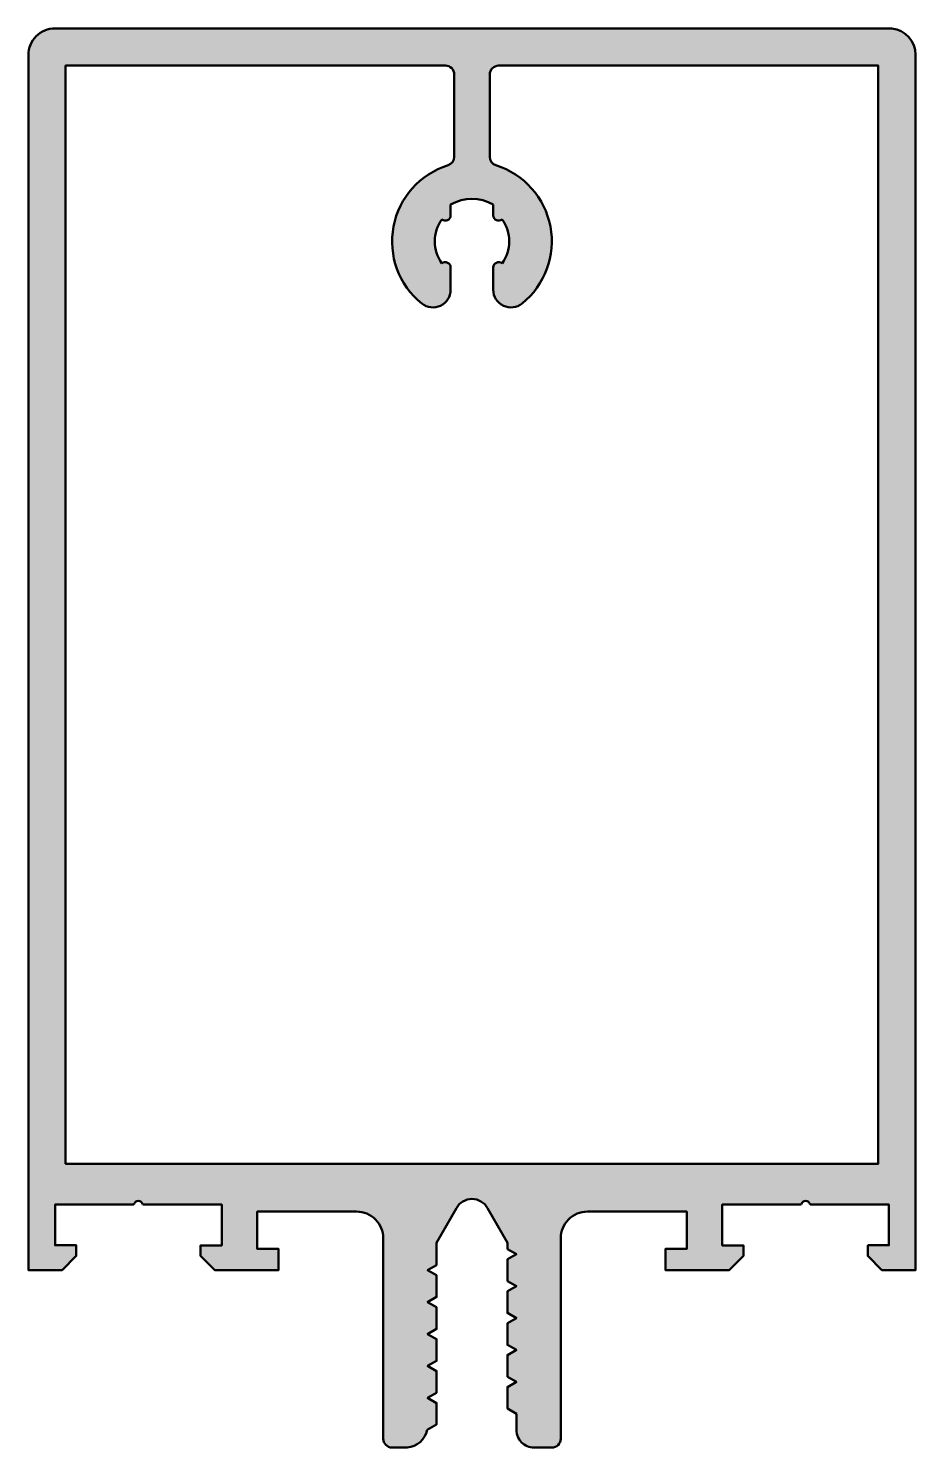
# Model space of a CAD drawing. Extents: x -25 to 25, y -16 to 64.
import ezdxf

# ---------------------------------------------------------------- set-up
doc = ezdxf.new("R2010")
doc.units = 0
doc.layers.add('0S-Alu contour', color=7, linetype='Continuous', lineweight=50)
doc.layers.add('0S-Alu hatch', color=252, linetype='Continuous', lineweight=25)

# ---------------------------------------------------------------- blocks, each defined once
blk = doc.blocks.new('322400__9361F1C8_C79E_4A4D_8A5B_5038B9D3512D_')
at = {"layer": '0S-Alu hatch'}
h = blk.add_hatch(color=256, dxfattribs=at)
edge = h.paths.add_edge_path()
edge.add_line((22.30146026611328, -4.600166320800781), (22.30146026611327, -5.200164794921875))
edge.add_line((22.30146026611327, -5.200164794921875), (23.10145950317383, -6.000167846679687))
edge.add_line((23.10145950317383, -6.000167846679687), (25.0003662109375, -6.000167846679687))
edge.add_line((25.0003662109375, -6.000167846679687), (25.0003662109375, 62.50799572467804))
edge.add_arc((23.49702435702005, 62.50522894348003), 1.503344399935738, 0.105448209320866, 83.8780453608382)
edge.add_line((23.6573486328125, 63.99999999999998), (-23.49963760375977, 64))
edge.add_arc((-23.49903864846318, 62.49903707170723), 1.500963047798525, 90.02286372843919, 180.0861388564201)
edge.add_line((-24.99999999999998, 62.49678051471715), (-25, -6.000167846679694))
edge.add_line((-25, -6.000167846679694), (-23.10101008415222, -6.000167846679687))
edge.add_line((-23.10101008415222, -6.000167846679687), (-22.30101013183594, -5.200164794921903))
edge.add_line((-22.30101013183594, -5.200164794921903), (-22.30101013183594, -4.600166320800781))
edge.add_line((-22.30101013183594, -4.600166320800781), (-23.5, -4.600166320800781))
edge.add_line((-23.5, -4.600166320800781), (-23.5, -2.299797058105454))
edge.add_line((-23.5, -2.299797058105454), (-19.05004262924194, -2.299797058105454))
edge.add_ellipse((-18.80101919174194, -2.354320674985757), major_axis=(-0.2549225318053044, 0), ratio=1, start_angle=192.3500084610745, end_angle=347.64999153892546, ccw=False)
edge.add_line((-18.55199575424194, -2.299797058105454), (-14.0999755859375, -2.299797058105454))
edge.add_line((-14.0999755859375, -2.299797058105454), (-14.0999755859375, -4.601173400878892))
edge.add_line((-14.0999755859375, -4.601173400878892), (-15.2989501953125, -4.601173400878892))
edge.add_line((-15.2989501953125, -4.601173400878892), (-15.2989501953125, -5.200164794921875))
edge.add_line((-15.2989501953125, -5.200164794921875), (-14.49895095825197, -6.000167846679687))
edge.add_line((-14.49895095825197, -6.000167846679687), (-10.89997100830078, -6.000167846679687))
edge.add_line((-10.89997100830078, -6.000167846679687), (-10.89997100830078, -4.800155639648437))
edge.add_line((-10.89997100830078, -4.800155639648437), (-12.09996795654297, -4.800155639648451))
edge.add_line((-12.09996795654297, -4.800155639648451), (-12.09996795654297, -2.699844360351562))
edge.add_line((-12.09996795654297, -2.699844360351562), (-6.499870300292968, -2.699844360351562))
edge.add_ellipse((-6.499102161806634, -4.199076221865222), major_axis=(-1.499232058293327, 0), ratio=1, start_angle=179.9706442408016, end_angle=270.0293557591906, ccw=False)
edge.add_line((-4.999870300292975, -4.199844360351768), (-4.999870300292968, -15.50016784667967))
edge.add_arc((-4.499674670978836, -15.50003827924068), 0.5001956460952873, 180.0148415276547, 269.0686711436289)
edge.add_line((-4.507804870605487, -16.00016784667967), (-3.658134460449218, -16.00016784667966))
edge.add_arc((-3.754574467526038, -14.74878270757509), 1.255095789705602, 274.4068805745305, 348.4307022420651)
edge.add_line((-2.524978637695237, -15.00049591064445), (-2.000175476074218, -14.69639096970546))
edge.add_line((-2.000175476074218, -14.69639096970546), (-2.000175476074218, -13.48925695485658))
edge.add_line((-2.000175476074218, -13.48925695485658), (-2.499931335449225, -13.20049285888673))
edge.add_line((-2.499931335449225, -13.20049285888673), (-2.000175476074218, -12.91160676710103))
edge.add_line((-2.000175476074218, -12.91160676710103), (-2.000175476074218, -11.68925390309876))
edge.add_line((-2.000175476074218, -11.68925390309876), (-2.499931335449222, -11.40048980712889))
edge.add_line((-2.499931335449222, -11.40048980712889), (-2.000175476074215, -11.11160371534323))
edge.add_line((-2.000175476074215, -11.11160371534323), (-2.000175476074215, -9.888404510024998))
edge.add_line((-2.000175476074215, -9.888404510024998), (-2.499931335449225, -9.600494384765597))
edge.add_line((-2.499931335449225, -9.600494384765597), (-2.000175476074215, -9.311730288795744))
edge.add_line((-2.000175476074215, -9.311730288795744), (-2.000175476074218, -8.088401458267171))
edge.add_line((-2.000175476074218, -8.088401458267171), (-2.49993133544925, -7.800491333007798))
edge.add_line((-2.49993133544925, -7.800491333007798), (-2.000175476074218, -7.511727237037945))
edge.add_line((-2.000175476074218, -7.511727237037945), (-2.000175476074218, -6.288406035903904))
edge.add_line((-2.000175476074218, -6.288406035903904), (-2.499931335449232, -6.000495910644531))
edge.add_line((-2.499931335449232, -6.000495910644531), (-2.000175476074211, -5.711609818858875))
edge.add_line((-2.000175476074211, -5.711609818858875), (-2.000175476074225, -4.452277722538951))
edge.add_line((-2.000175476074225, -4.452277722538951), (-0.8788375854492223, -2.504714965820326))
edge.add_ellipse((-0.0024642944335903, -2.986472613478839), major_axis=(-1.000060286324296, 0), ratio=1, start_angle=208.7983609796602, end_angle=331.20163902034085, ccw=False)
edge.add_line((0.8739089965820332, -2.504714965820311), (1.997749328613281, -4.451217651367187))
edge.add_line((1.997749328613281, -4.451217651367187), (1.997749328613281, -4.810055900693853))
edge.add_line((1.997749328613281, -4.810055900693853), (2.500190734863281, -5.100494384765625))
edge.add_line((2.500190734863281, -5.100494384765625), (2.000129699707031, -5.38858032226561))
edge.add_line((2.000129699707031, -5.38858032226561), (2.000129699707031, -6.61154937744142))
edge.add_line((2.000129699707031, -6.61154937744142), (2.500190734863281, -6.900489807128906))
edge.add_line((2.500190734863281, -6.900489807128906), (2.000129699707031, -7.188575744628906))
edge.add_line((2.000129699707031, -7.188575744628906), (2.000129699707031, -8.411552429199219))
edge.add_line((2.000129699707031, -8.411552429199219), (2.500190734863281, -8.70049285888669))
edge.add_line((2.500190734863281, -8.70049285888669), (2.000129699707031, -8.988578796386719))
edge.add_line((2.000129699707031, -8.988578796386719), (2.000129699707031, -10.21143341064453))
edge.add_line((2.000129699707031, -10.21143341064453), (2.500190734863281, -10.50049591064453))
edge.add_line((2.500190734863281, -10.50049591064453), (2.000129699707031, -10.78943634033203))
edge.add_line((2.000129699707031, -10.78943634033203), (2.000129699707031, -12.01142883300781))
edge.add_line((2.000129699707031, -12.01142883300781), (2.500190734863281, -12.30049133300781))
edge.add_line((2.500190734863281, -12.30049133300781), (2.000129699707031, -12.58943176269531))
edge.add_line((2.000129699707031, -12.58943176269531), (2.000129699707031, -13.79604339599608))
edge.add_line((2.000129699707031, -13.79604339599608), (2.500190734863281, -14.10195055211443))
edge.add_line((2.500190734863281, -14.10195055211443), (2.500190734863281, -15.00312805175781))
edge.add_arc((3.499671920838828, -15.00364686578226), 0.9994813206293947, 179.9702587185126, 270.0297412814774)
edge.add_line((3.500190734863281, -16.00312805175781), (4.500251770019524, -16.00312805175781))
edge.add_arc((4.500339818254583, -15.50321609999286), 0.4999119595188092, 269.9899086385262, 360.0100913614867)
edge.add_line((5.000251770019535, -15.50312805175769), (5.000320434570312, -4.199844360351605))
edge.add_ellipse((6.499552296083991, -4.199076221865251), major_axis=(-1.499232058293346, 0), ratio=1, start_angle=-90.0293557591898, end_angle=0.029355759198608666, ccw=False)
edge.add_line((6.500320434570308, -2.699844360351572), (12.10041809082031, -2.699844360351548))
edge.add_line((12.10041809082031, -2.699844360351548), (12.10041809082031, -4.800155639648437))
edge.add_line((12.10041809082031, -4.800155639648437), (10.90042114257812, -4.800155639648437))
edge.add_line((10.90042114257812, -4.800155639648437), (10.90042114257812, -6.000167846679687))
edge.add_line((10.90042114257812, -6.000167846679687), (14.49940109252929, -6.000167846679687))
edge.add_line((14.49940109252929, -6.000167846679687), (15.29940032958984, -5.200164794921903))
edge.add_line((15.29940032958984, -5.200164794921903), (15.29940032958984, -4.601173400878892))
edge.add_line((15.29940032958984, -4.601173400878892), (14.10042572021484, -4.601173400878906))
edge.add_line((14.10042572021484, -4.601173400878906), (14.10042572021484, -2.299797058105454))
edge.add_line((14.10042572021484, -2.299797058105454), (18.55244445800781, -2.299797058105454))
edge.add_ellipse((18.80146789550781, -2.354320674985757), major_axis=(-0.2549225318053044, 0), ratio=1, start_angle=192.3500084610745, end_angle=347.64999153892546, ccw=False)
edge.add_line((19.05049133300781, -2.299797058105454), (23.50045013427735, -2.299797058105454))
edge.add_line((23.50045013427735, -2.299797058105454), (23.50045013427735, -4.600166320800781))
edge.add_line((23.50045013427735, -4.600166320800781), (22.30146026611328, -4.600166320800781))
edge = h.paths.add_edge_path()
edge.add_ellipse((1.50091552734372, 56.7596879005432), major_axis=(-0.4999999999999741, 0), ratio=1, start_angle=0, end_angle=72.50179237632011, ccw=False)
edge.add_line((1.000915527343746, 56.75968790054322), (1.000915527343748, 61.40000009536751))
edge.add_ellipse((1.500983014861232, 61.39993260784994), major_axis=(-0.5000674920714341, 0), ratio=1, start_angle=270.0077324561072, end_angle=359.99226754388303, ccw=False)
edge.add_line((1.500915527343753, 61.90000009536743), (22.89990234375, 61.90000009536743))
edge.add_line((22.89990234375, 61.90000009536743), (22.89990234375, 0.0004348754882813))
edge.add_line((22.89990234375, 0.0004348754882813), (-22.9000244140625, 0.0004348754882813))
edge.add_line((-22.9000244140625, 0.0004348754882813), (-22.9000244140625, 61.90000009536743))
edge.add_line((-22.9000244140625, 61.90000009536743), (-1.49908447265625, 61.90000009536743))
edge.add_ellipse((-1.498902196521517, 61.40018237150217), major_axis=(-0.4998177571019677, 0), ratio=1, start_angle=179.9791050771685, end_angle=270.0208949228178, ccw=False)
edge.add_line((-0.9990844726562546, 61.40000009536743), (-0.9990844726562491, 56.75968790054323))
edge.add_ellipse((-1.497637052538745, 56.7607508056125), major_axis=(-0.4985537129283858, 0), ratio=1, start_angle=107.2948542923219, end_angle=179.8778466210402, ccw=False)
edge.add_arc((-0.0024642944336428, 51.99105611443598), 4.499999999999993, 107.4170076712833, 231.0551964059044)
edge.add_arc((-2.202464294433611, 49.26892459667273), 1.00000000000001, 231.055196405903, 360)
edge.add_line((-1.202464294433601, 49.26892459667275), (-1.202464294433603, 50.52136226876626))
edge.add_arc((-1.502464294433475, 50.52136226876626), 0.2999999999998724, 0, 130.3192648390858)
edge.add_ellipse((-0.0024642944336166, 51.99105611443597), major_axis=(-2.099999999999995, 0), ratio=1, start_angle=-36.22322108089071, end_angle=36.2232210808902, ccw=False)
edge.add_arc((-1.502464294433465, 53.4607499601057), 0.299999999999876, 229.6807351609153, 360)
edge.add_line((-1.202464294433589, 53.46074996010575), (-1.202464294433601, 54.06951708351865))
edge.add_ellipse((-0.0024642944336151, 51.99105611443595), major_axis=(-2.400000000000026, 0), ratio=1, start_angle=240.0000000000001, end_angle=299.99999999999926, ccw=False)
edge.add_line((1.197535705566397, 54.06951708351863), (1.197535705566109, 53.46074996010575))
edge.add_arc((1.497535705566106, 53.46074996010573), 0.2999999999999967, 180, 310.3192648391034)
edge.add_ellipse((-0.0024642944336293, 51.991056114436), major_axis=(-2.10000000000001, 0), ratio=1, start_angle=143.7767789191103, end_angle=216.2232210808894, ccw=False)
edge.add_arc((1.497535705566278, 50.52136226876626), 0.2999999999998761, 49.68073516092296, 180)
edge.add_line((1.197535705566402, 50.52136226876625), (1.197535705566405, 49.26892459667275))
edge.add_arc((2.197535705566387, 49.26892459667274), 0.9999999999999818, 180, 308.9448035940949)
edge.add_arc((-0.0024642944336688, 51.99105611443596), 4.500000000000002, 308.9448035940962, 432.5017923763182)
at = {"layer": '0S-Alu contour', "color": 7}
for points in [[(23.6573486328125, 63.99999999999998), (-23.49963760375977, 64)], [(-24.99999999999998, 62.49678051471715), (-25, -6.000167846679694), (-23.10101008415222, -6.000167846679687), (-22.30101013183594, -5.200164794921903), (-22.30101013183594, -4.600166320800781), (-23.5, -4.600166320800781), (-23.5, -2.299797058105454), (-19.05004262924194, -2.299797058105454)], [(22.30146026611328, -4.600166320800781), (22.30146026611327, -5.200164794921875), (23.10145950317383, -6.000167846679687), (25.0003662109375, -6.000167846679687), (25.0003662109375, 62.50799572467804)], [(1.500915527343753, 61.90000009536743), (22.89990234375, 61.90000009536743), (22.89990234375, 0.0004348754882813), (-22.9000244140625, 0.0004348754882813), (-22.9000244140625, 61.90000009536743), (-1.49908447265625, 61.90000009536743)], [(-0.9990844726562546, 61.40000009536743), (-0.9990844726562491, 56.75968790054323)], [(1.000915527343746, 56.75968790054322), (1.000915527343748, 61.40000009536751)], [(-1.202464294433589, 53.46074996010575), (-1.202464294433601, 54.06951708351865)], [(1.197535705566397, 54.06951708351863), (1.197535705566109, 53.46074996010575)], [(-1.202464294433601, 49.26892459667275), (-1.202464294433603, 50.52136226876626)], [(1.197535705566402, 50.52136226876625), (1.197535705566405, 49.26892459667275)], [(-18.55199575424194, -2.299797058105454), (-14.0999755859375, -2.299797058105454), (-14.0999755859375, -4.601173400878892), (-15.2989501953125, -4.601173400878892), (-15.2989501953125, -5.200164794921875), (-14.49895095825197, -6.000167846679687), (-10.89997100830078, -6.000167846679687), (-10.89997100830078, -4.800155639648437), (-12.09996795654297, -4.800155639648451), (-12.09996795654297, -2.699844360351562), (-6.499870300292968, -2.699844360351562)], [(6.500320434570308, -2.699844360351572), (12.10041809082031, -2.699844360351548), (12.10041809082031, -4.800155639648437), (10.90042114257812, -4.800155639648437), (10.90042114257812, -6.000167846679687), (14.49940109252929, -6.000167846679687), (15.29940032958984, -5.200164794921903), (15.29940032958984, -4.601173400878892), (14.10042572021484, -4.601173400878906), (14.10042572021484, -2.299797058105454), (18.55244445800781, -2.299797058105454)], [(19.05049133300781, -2.299797058105454), (23.50045013427735, -2.299797058105454), (23.50045013427735, -4.600166320800781), (22.30146026611328, -4.600166320800781)], [(-2.524978637695237, -15.00049591064445), (-2.000175476074218, -14.69639096970546), (-2.000175476074218, -13.48925695485658), (-2.499931335449225, -13.20049285888673), (-2.000175476074218, -12.91160676710103), (-2.000175476074218, -11.68925390309876), (-2.499931335449222, -11.40048980712889), (-2.000175476074215, -11.11160371534323), (-2.000175476074215, -9.888404510024998), (-2.499931335449225, -9.600494384765597), (-2.000175476074215, -9.311730288795744), (-2.000175476074218, -8.088401458267171), (-2.49993133544925, -7.800491333007798), (-2.000175476074218, -7.511727237037945), (-2.000175476074218, -6.288406035903904), (-2.499931335449232, -6.000495910644531), (-2.000175476074211, -5.711609818858875), (-2.000175476074225, -4.452277722538951), (-0.8788375854492223, -2.504714965820326)], [(0.8739089965820332, -2.504714965820311), (1.997749328613281, -4.451217651367187), (1.997749328613281, -4.810055900693853), (2.500190734863281, -5.100494384765625), (2.000129699707031, -5.38858032226561), (2.000129699707031, -6.61154937744142), (2.500190734863281, -6.900489807128906), (2.000129699707031, -7.188575744628906), (2.000129699707031, -8.411552429199219), (2.500190734863281, -8.70049285888669), (2.000129699707031, -8.988578796386719), (2.000129699707031, -10.21143341064453), (2.500190734863281, -10.50049591064453), (2.000129699707031, -10.78943634033203), (2.000129699707031, -12.01142883300781), (2.500190734863281, -12.30049133300781), (2.000129699707031, -12.58943176269531), (2.000129699707031, -13.79604339599608), (2.500190734863281, -14.10195055211443), (2.500190734863281, -15.00312805175781)], [(-4.999870300292975, -4.199844360351768), (-4.999870300292968, -15.50016784667967)], [(5.000251770019535, -15.50312805175769), (5.000320434570312, -4.199844360351605)], [(-4.507804870605487, -16.00016784667967), (-3.658134460449218, -16.00016784667966)], [(3.500190734863281, -16.00312805175781), (4.500251770019524, -16.00312805175781)]]:
    blk.add_lwpolyline(points, dxfattribs=at)
for centre, radius, start, end in [((-23.49903864846318, 62.49903707170723), 1.500963047798525, 90.02286372843919, 180.0861388564201), ((23.49702435702005, 62.50522894348003), 1.503344399935738, 0.105448209320866, 83.8780453608382), ((-0.0024642944336428, 51.99105611443598), 4.499999999999993, 107.4170076712833, 231.0551964059044), ((-0.0024642944336688, 51.99105611443596), 4.500000000000002, 308.9448035940962, 72.50179237631815), ((-1.502464294433465, 53.4607499601057), 0.299999999999876, 229.6807351609153, 0), ((1.497535705566106, 53.46074996010573), 0.2999999999999967, 180, 310.3192648391034), ((-1.502464294433475, 50.52136226876626), 0.2999999999998724, 0, 130.3192648390858), ((1.497535705566278, 50.52136226876626), 0.2999999999998761, 49.68073516092296, 180), ((-2.202464294433611, 49.26892459667273), 1.00000000000001, 231.055196405903, 0), ((2.197535705566387, 49.26892459667274), 0.9999999999999818, 180, 308.9448035940949), ((-3.754574467526038, -14.74878270757509), 1.255095789705602, 274.4068805745305, 348.4307022420651), ((3.499671920838828, -15.00364686578226), 0.9994813206293947, 179.9702587185126, 270.0297412814774), ((-4.499674670978836, -15.50003827924068), 0.5001956460952873, 180.0148415276547, 269.0686711436289), ((4.500339818254583, -15.50321609999286), 0.4999119595188092, 269.9899086385262, 0.0100913614866932)]:
    blk.add_arc(centre, radius, start, end, dxfattribs=at)
at = {"layer": '0S-Alu contour', "color": 7, "extrusion": (0, 0, -1)}
for centre, radius, start, end in [((1.498902196521517, 61.40018237150217), 0.4998177571019678, 89.9791050771822, 180.0208949228316), ((-1.500983014861232, 61.39993260784994), 0.5000674920714341, 0.0077324561169704, 89.99226754389278), ((1.497637052538745, 56.7607508056125), 0.4985537129283858, 180.1221533789599, 252.7051457076781), ((-1.50091552734372, 56.7596879005432), 0.4999999999999741, 287.4982076236799, 0), ((0.0024642944336151, 51.99105611443595), 2.400000000000026, 60.00000000000074, 119.9999999999999), ((0.0024642944336166, 51.99105611443597), 2.099999999999995, 323.7767789191098, 36.22322108089071), ((0.0024642944336293, 51.991056114436), 2.10000000000001, 143.7767789191106, 216.2232210808898), ((18.80101919174194, -2.354320674985757), 0.2549225318053044, 12.35000846107452, 167.6499915389255), ((0.0024642944335903, -2.986472613478839), 1.000060286324296, 28.79836097965918, 151.2016390203398), ((-18.80146789550781, -2.354320674985757), 0.2549225318053044, 12.35000846107452, 167.6499915389255), ((6.499102161806634, -4.199076221865222), 1.499232058293327, 89.97064424080942, 180.0293557591986), ((-6.499552296083991, -4.199076221865251), 1.499232058293346, 359.9706442408014, 90.02935575918995)]:
    blk.add_arc(centre, radius, start, end, dxfattribs=at)
blk = doc.blocks.new('322400__D4F573D0_53D4_4787_9933_8A6E81D23F09_')
at = {"layer": '0S-Alu contour', "color": 7}
blk.add_blockref('322400__9361F1C8_C79E_4A4D_8A5B_5038B9D3512D_', (0, 0), dxfattribs=at)

msp = doc.modelspace()

# ---------------------------------------------------------------- block references
at = {"layer": '0S-Alu contour', "color": 7}
msp.add_blockref('322400__D4F573D0_53D4_4787_9933_8A6E81D23F09_', (0, 0), dxfattribs=at)

doc.saveas('drawing.dxf')
